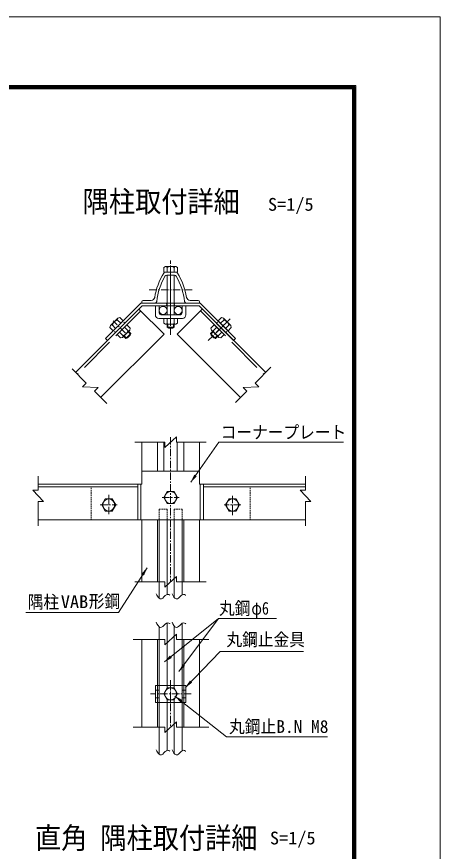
# Model space of a CAD drawing. Units: millimetres, scale not verified, with parts at other scales. Extents: x -4455 to 4455, y -3150 to 3150.
# Drawn here: x 3021 to 4455, y 326 to 3150 of the extents above; entities that cross this region are included whole.
import ezdxf
from ezdxf.enums import TextEntityAlignment as Align

# ---------------------------------------------------------------- set-up
doc = ezdxf.new("R2010")
doc.units = ezdxf.units.MM
doc.header["$LTSCALE"] = 20
for name, pattern in [('DASHED', [7.5, 6, -1.5]), ('USER1', [2, 1.25, -0.25, 0.25, -0.25]), ('USER2', [0.375, 0.25, -0.125]), ('USER4', [4.7625, 3.175, -1.5875])]:
    doc.linetypes.add(name, pattern=pattern)
doc.layers.add('0-3_7詳細', color=7, linetype='Continuous', lineweight=18)
doc.layers.add('0-E_D-TTL', color=7, linetype='Continuous', lineweight=18)
doc.styles.add('ＭＳ ゴシック', font='')
doc.styles.get('ＭＳ ゴシック').set_extended_font_data('MS Gothic')

msp = doc.modelspace()

# ---------------------------------------------------------------- linework, layer by layer
at = {"layer": '0-3_7詳細', "color": 1, "linetype": 'USER1'}
for p, q in [((3542.21, 2073.59), (3542.21, 2325.37)), ((3542.21, 2304.06), (3542.21, 2145.48)), ((3542.21, 2288.84), (3542.21, 2157.22)), ((3542.21, 2256.86), (3542.21, 2109.54)), ((3542.21, 2241.77), (3542.21, 2109.54)), ((3614.75, 2226.34), (3468.03, 2226.34)), ((3542.21, 2152.71), (3542.21, 2118.32)), ((3389.17, 2079.47), (3348, 2120.64)), ((3389.17, 2079.47), (3348, 2120.64)), ((3669.67, 2053.88), (3744.65, 2128.86)), ((3695.25, 2079.47), (3736.42, 2120.64)), ((3695.25, 2079.47), (3736.42, 2120.64)), ((3542.21, 1727.62), (3542.21, 1238.06)), ((3332.73, 1531.9), (3332.73, 1462.51)), ((3751.69, 1463.53), (3751.69, 1532.92)), ((3304.17, 1497.71), (3361.29, 1497.71)), ((3332.73, 1521.68), (3332.73, 1473.84)), ((3513.65, 1522.72), (3570.77, 1522.72)), ((3780.25, 1497.71), (3723.13, 1497.71)), ((3751.69, 1473.75), (3751.69, 1521.59)), ((3542.21, 904.7), (3542.21, 745.84)), ((3542.21, 896.43), (3542.21, 819.86)), ((3611.75, 858.3), (3474.41, 858.3))]:
    msp.add_line(p, q, dxfattribs=at)
at = {"layer": '0-3_7詳細'}
for p, q in [((3524.57, 2305.24), (3518.69, 2301.84)), ((3518.69, 2301.84), (3518.69, 2286.04)), ((3524.57, 2305.24), (3559.85, 2305.24)), ((3530.21, 2301.84), (3530.21, 2286.04)), ((3554.21, 2301.84), (3554.21, 2286.04)), ((3559.85, 2305.24), (3565.73, 2301.84)), ((3565.73, 2301.84), (3565.73, 2286.04)), ((3518.69, 2286.04), (3565.73, 2286.04)), ((3542.21, 2286.04), (3519.71, 2286.04)), ((3559, 2286.04), (3525.42, 2286.04)), ((3529.64, 2275.54), (3554.78, 2275.54)), ((3530.21, 2275.54), (3530.21, 2141.44)), ((3554.21, 2275.54), (3554.21, 2141.44)), ((3441.71, 2181.04), (3322.23, 2061.56)), ((3642.71, 2181.04), (3441.71, 2181.04)), ((3444.71, 2185.54), (3444.71, 2181.04)), ((3489.47, 2181.04), (3444.71, 2181.04)), ((3476.37, 2190.04), (3449.21, 2190.04)), ((3594.95, 2181.04), (3639.71, 2181.04)), ((3608.05, 2190.04), (3635.21, 2190.04)), ((3639.71, 2185.54), (3639.71, 2181.04)), ((3642.71, 2181.04), (3762.19, 2061.56)), ((3445.69, 2171.44), (3220.57, 1946.32)), ((3445.69, 2171.44), (3329.01, 2054.77)), ((3519.93, 2075.98), (3435.08, 2160.83)), ((3638.73, 2171.44), (3445.69, 2171.44)), ((3564.49, 2075.98), (3649.34, 2160.83)), ((3638.73, 2171.44), (3863.85, 1946.32)), ((3638.73, 2171.44), (3755.41, 2054.77)), ((3363.55, 2130.03), (3338.6, 2105.08)), ((3381.28, 2120.61), (3348.02, 2087.35)), ((3361.96, 2123.64), (3373.14, 2112.47)), ((3363.55, 2130.03), (3370.11, 2131.79)), ((3370.11, 2131.79), (3381.28, 2120.61)), ((3565.73, 2128.84), (3518.69, 2128.84)), ((3518.69, 2112.97), (3518.69, 2128.84)), ((3530.21, 2111.7), (3530.21, 2128.84)), ((3554.21, 2111.7), (3554.21, 2128.84)), ((3565.73, 2112.97), (3565.73, 2128.84)), ((3714.31, 2131.79), (3703.14, 2120.61)), ((3703.14, 2120.61), (3736.4, 2087.35)), ((3722.46, 2123.64), (3711.28, 2112.47)), ((3720.87, 2130.03), (3714.31, 2131.79)), ((3720.87, 2130.03), (3745.82, 2105.08)), ((3338.6, 2105.08), (3336.85, 2098.53)), ((3336.85, 2098.53), (3348.02, 2087.35)), ((3344.99, 2106.67), (3356.17, 2095.5)), ((3361.17, 2074.2), (3394.44, 2107.46)), ((3398.41, 2087.19), (3386.29, 2099.31)), ((3405.66, 2096.24), (3394.44, 2107.46)), ((3403.94, 2089.81), (3405.66, 2096.24)), ((3524.45, 2109.64), (3518.69, 2112.97)), ((3559.97, 2109.64), (3524.45, 2109.64)), ((3530.21, 2109.64), (3530.21, 2098.98)), ((3554.21, 2098.98), (3530.21, 2098.98)), ((3554.21, 2109.64), (3554.21, 2098.98)), ((3559.97, 2109.64), (3565.73, 2112.97)), ((3678.76, 2096.24), (3689.98, 2107.46)), ((3680.48, 2089.81), (3678.76, 2096.24)), ((3686.01, 2087.19), (3698.13, 2099.31)), ((3723.25, 2074.2), (3689.98, 2107.46)), ((3739.43, 2106.67), (3728.25, 2095.5)), ((3747.58, 2098.53), (3736.4, 2087.35)), ((3745.82, 2105.08), (3747.58, 2098.53)), ((3519.93, 2075.98), (3305.42, 1861.47)), ((3372.4, 2062.97), (3361.17, 2074.2)), ((3381.44, 2070.22), (3369.32, 2082.34)), ((3378.82, 2064.69), (3372.4, 2062.97)), ((3378.82, 2064.69), (3403.94, 2089.81)), ((3382.9, 2068.77), (3390.43, 2061.23)), ((3390.43, 2061.23), (3407.4, 2078.2)), ((3399.87, 2085.74), (3407.4, 2078.2)), ((3564.49, 2075.98), (3779, 1861.47)), ((3684.55, 2085.74), (3677.02, 2078.2)), ((3693.99, 2061.23), (3677.02, 2078.2)), ((3705.6, 2064.69), (3680.48, 2089.81)), ((3701.52, 2068.77), (3693.99, 2061.23)), ((3702.98, 2070.22), (3715.1, 2082.34)), ((3705.6, 2064.69), (3712.02, 2062.97)), ((3712.02, 2062.97), (3723.25, 2074.2)), ((3329.01, 2054.77), (3322.23, 2061.56)), ((3755.41, 2054.77), (3762.19, 2061.56)), ((3444.71, 1710.21), (3444.71, 1567.72)), ((3639.71, 1710.21), (3639.71, 1567.72)), ((3444.71, 1612.72), (3639.71, 1612.72)), ((3444.71, 1567.72), (3093.96, 1567.72)), ((3431.1, 1558.72), (3093.96, 1558.72)), ((3431.1, 1567.72), (3431.1, 1447.72)), ((3441.71, 1567.72), (3441.71, 1447.72)), ((3639.71, 1567.72), (3998.31, 1567.72)), ((3642.71, 1567.72), (3642.71, 1447.72)), ((3653.32, 1567.72), (3653.32, 1447.72)), ((3653.32, 1558.72), (3996.06, 1558.72)), ((3470.12, 1447.72), (3093.96, 1447.72)), ((3444.71, 1447.72), (3444.71, 1238.06)), ((3444.71, 1447.72), (3639.71, 1447.72)), ((3503.26, 1447.72), (3503.26, 1182.16)), ((3530.26, 1447.72), (3530.26, 1194.54)), ((3554.16, 1447.72), (3554.16, 1184.94)), ((3581.16, 1447.72), (3581.16, 1193.55)), ((3616.55, 1447.72), (3998.31, 1447.72)), ((3639.71, 1447.72), (3639.71, 1238.06)), ((3503.26, 886.8), (3503.26, 1085.74)), ((3530.26, 886.8), (3530.26, 1098.11)), ((3554.16, 886.8), (3554.16, 1088.51)), ((3581.16, 886.8), (3581.16, 1097.12)), ((3444.71, 1041.97), (3444.71, 745.84)), ((3639.71, 1041.97), (3639.71, 745.84)), ((3593.81, 886.8), (3490.61, 886.8)), ((3490.61, 886.8), (3490.61, 829.8)), ((3593.81, 886.8), (3593.81, 829.8)), ((3593.81, 829.8), (3490.61, 829.8)), ((3503.26, 829.8), (3503.26, 654.48)), ((3530.26, 829.8), (3530.26, 666.86)), ((3554.16, 829.8), (3554.16, 657.26)), ((3581.16, 829.8), (3581.16, 665.86))]:
    msp.add_line(p, q, dxfattribs=at)
at = {"layer": '0-3_7詳細', "color": 1, "linetype": 'USER2'}
for p, q in [((3528.71, 2181.04), (3528.71, 2171.44)), ((3555.71, 2181.04), (3555.71, 2171.44)), ((3387.35, 2113.1), (3380.56, 2119.89)), ((3387.35, 2113.1), (3380.56, 2119.89)), ((3697.07, 2113.1), (3703.86, 2119.89)), ((3697.07, 2113.1), (3703.86, 2119.89)), ((3355.53, 2081.28), (3348.74, 2088.07)), ((3355.53, 2081.28), (3348.74, 2088.07)), ((3728.89, 2081.28), (3735.68, 2088.07)), ((3728.89, 2081.28), (3735.68, 2088.07))]:
    msp.add_line(p, q, dxfattribs=at)
at = {"layer": '0-3_7詳細', "color": 3, "linetype": 'DASHED'}
for p, q in [((3441.44, 2154.47), (3226.93, 1939.96)), ((3642.98, 2154.47), (3857.49, 1939.96))]:
    msp.add_line(p, q, dxfattribs=at)
at = {"layer": '0-3_7詳細', "color": 3}
for p, q in [((3490.61, 2171.44), (3490.61, 2140.84)), ((3503.21, 2171.44), (3490.61, 2171.44)), ((3503.21, 2171.44), (3503.21, 2147.44)), ((3581.21, 2171.44), (3581.21, 2147.44)), ((3593.81, 2171.44), (3581.21, 2171.44)), ((3593.81, 2171.44), (3593.81, 2140.84)), ((3581.81, 2128.84), (3502.61, 2128.84)), ((3575.21, 2141.44), (3509.21, 2141.44)), ((3497.21, 1710.21), (3497.21, 1612.72)), ((3519.71, 1710.21), (3519.71, 1612.72)), ((3564.71, 1710.21), (3564.71, 1612.72)), ((3587.21, 1710.21), (3587.21, 1612.72)), ((3497.21, 1447.72), (3497.21, 1238.06)), ((3587.21, 1447.72), (3587.21, 1238.06)), ((3497.21, 1041.97), (3497.21, 745.84)), ((3587.21, 1041.97), (3587.21, 745.84))]:
    msp.add_line(p, q, dxfattribs=at)
at = {"layer": '0-3_7詳細', "color": 1}
for p, q in [((3532.61, 2109.64), (3532.61, 2097.77)), ((3551.81, 2109.64), (3551.81, 2097.77)), ((3384.59, 2070.46), (3392.99, 2062.07)), ((3398.17, 2084.04), (3406.56, 2075.65)), ((3686.25, 2084.04), (3677.86, 2075.65)), ((3699.83, 2070.46), (3691.43, 2062.07)), ((3704.64, 1113.43), (3570.23, 933.88))]:
    msp.add_line(p, q, dxfattribs=at)
at = {"layer": '0-3_7詳細', "color": 4}
for p, q in [((3256.62, 1910.27), (3208.76, 1958.13)), ((3827.8, 1910.27), (3881.23, 1963.7)), ((3256.62, 1910.27), (3243.89, 1897.54)), ((3243.89, 1897.54), (3296.76, 1895.58)), ((3284.04, 1882.85), (3296.76, 1895.58)), ((3840.53, 1897.54), (3787.66, 1895.58)), ((3800.38, 1882.85), (3787.66, 1895.58)), ((3827.8, 1910.27), (3840.53, 1897.54)), ((3284.04, 1882.85), (3325.88, 1841.01)), ((3800.38, 1882.85), (3762.23, 1844.7)), ((3522.82, 1692.21), (3561.6, 1728.21)), ((3561.6, 1710.21), (3561.6, 1728.21)), ((3522.82, 1710.21), (3421.51, 1710.21)), ((3522.82, 1710.21), (3522.82, 1692.21)), ((3561.6, 1710.21), (3662.91, 1710.21)), ((3093.96, 1548.22), (3093.96, 1595.74)), ((3998.31, 1548.22), (3998.31, 1595.74)), ((3075.96, 1548.22), (3111.96, 1509.45)), ((3093.96, 1548.22), (3075.96, 1548.22)), ((3980.31, 1548.22), (4016.31, 1509.45)), ((3998.31, 1548.22), (3980.31, 1548.22)), ((3093.96, 1509.45), (3093.96, 1426.92)), ((3093.96, 1509.45), (3111.96, 1509.45)), ((3998.31, 1509.45), (3998.31, 1426.92)), ((3998.31, 1509.45), (4016.31, 1509.45)), ((3522.82, 1220.06), (3561.6, 1256.06)), ((3561.6, 1238.06), (3561.6, 1256.06)), ((3522.82, 1238.06), (3421.51, 1238.06)), ((3522.82, 1238.06), (3522.82, 1220.06)), ((3561.6, 1238.06), (3662.91, 1238.06)), ((3522.82, 1023.97), (3561.6, 1059.97)), ((3561.6, 1041.97), (3561.6, 1059.97)), ((3522.82, 1041.97), (3415.63, 1041.97)), ((3522.82, 1041.97), (3522.82, 1023.97)), ((3561.6, 1041.97), (3671.79, 1041.97)), ((3522.82, 727.84), (3561.6, 763.84)), ((3561.6, 745.84), (3561.6, 763.84)), ((3522.82, 745.84), (3415.63, 745.84)), ((3522.82, 745.84), (3522.82, 727.84)), ((3561.6, 745.84), (3671.79, 745.84))]:
    msp.add_line(p, q, dxfattribs=at)
at = {"layer": '0-3_7詳細', "color": 3, "linetype": 'USER2'}
for p, q in [((3272.73, 1555.72), (3272.73, 1447.72)), ((3811.69, 1555.72), (3811.69, 1447.72)), ((3503.26, 1483.06), (3503.26, 1447.72)), ((3503.26, 1483.06), (3530.26, 1483.06)), ((3530.26, 1483.06), (3530.26, 1447.72)), ((3581.16, 1483.06), (3554.16, 1483.06)), ((3554.16, 1483.06), (3554.16, 1447.72)), ((3581.16, 1483.06), (3581.16, 1447.72))]:
    msp.add_line(p, q, dxfattribs=at)
at = {"layer": '0-3_7詳細', "color": 1, "linetype": 'USER4'}
for p, q in [((3503.21, 886.8), (3503.21, 829.8)), ((3530.26, 886.8), (3530.26, 878.34)), ((3554.16, 886.8), (3554.16, 878.34)), ((3581.21, 886.8), (3581.21, 829.8)), ((3503.21, 871.05), (3490.61, 871.05)), ((3581.21, 871.05), (3593.81, 871.05)), ((3503.21, 845.55), (3490.61, 845.55)), ((3530.26, 838.26), (3530.26, 829.8)), ((3554.16, 838.26), (3554.16, 829.8)), ((3581.21, 845.55), (3593.81, 845.55))]:
    msp.add_line(p, q, dxfattribs=at)
at = {"layer": '0-3_7詳細'}
for points in [[(4126.84, 1710.21), (3705.5, 1710.21), (3610.5, 1574.38)], [(3900.2, 1113.43), (3704.64, 1113.43), (3521.28, 966.7)], [(3992.05, 1002.4), (3709.5, 1002.4), (3591.99, 879.9)], [(4073.31, 712.73), (3730.99, 712.73), (3556.73, 850.98)]]:
    msp.add_lwpolyline(points, dxfattribs=at)
at = {"layer": '0-3_7詳細', "color": 3}
for points in [[(3565.73, 1522.72), (3553.97, 1543.09), (3530.45, 1543.09), (3518.69, 1522.72), (3530.45, 1502.35), (3553.97, 1502.35)], [(3356.25, 1497.71), (3344.49, 1518.08), (3320.97, 1518.08), (3309.21, 1497.71), (3320.97, 1477.35), (3344.49, 1477.35)], [(3728.17, 1497.71), (3739.93, 1477.35), (3763.45, 1477.35), (3775.21, 1497.71), (3763.45, 1518.08), (3739.93, 1518.08)], [(3565.73, 858.3), (3553.97, 878.67), (3530.45, 878.67), (3518.69, 858.3), (3530.45, 837.93), (3553.97, 837.93)]]:
    msp.add_lwpolyline(points, close=True, dxfattribs=at)
at = {"layer": '0-3_7詳細', "color": 1}
msp.add_lwpolyline([(3051.84, 1133.95), (3365.75, 1133.95), (3462.72, 1285.4)], dxfattribs=at)
at = {"layer": '0-3_7詳細', "color": 4}
for points in [[(3493.67, 1197.14), (3495.93, 1192.01), (3499.61, 1185.99), (3503.41, 1182.01), (3507.31, 1180.08), (3511.34, 1180.2), (3515.48, 1182.36), (3519.73, 1186.56), (3523.96, 1191), (3528.03, 1193.83), (3531.94, 1195.08), (3535.7, 1194.73), (3539.3, 1192.79), (3539.67, 1192.41)], [(3547.21, 1197.14), (3549.48, 1192.01), (3553.16, 1185.99), (3556.95, 1182.01), (3560.86, 1180.08), (3564.88, 1180.2), (3569.02, 1182.36), (3573.27, 1186.56), (3577.5, 1191), (3581.57, 1193.83), (3585.49, 1195.08), (3589.24, 1194.73), (3592.84, 1192.79), (3593.21, 1192.41)], [(3493.67, 1100.71), (3495.93, 1095.58), (3499.61, 1089.56), (3503.41, 1085.58), (3507.31, 1083.65), (3511.34, 1083.77), (3515.48, 1085.93), (3519.73, 1090.13), (3523.96, 1094.57), (3528.03, 1097.4), (3531.94, 1098.65), (3535.7, 1098.3), (3539.3, 1096.36), (3539.67, 1095.98)], [(3547.21, 1100.71), (3549.48, 1095.58), (3553.16, 1089.56), (3556.95, 1085.58), (3560.86, 1083.65), (3564.88, 1083.77), (3569.02, 1085.93), (3573.27, 1090.13), (3577.5, 1094.57), (3581.57, 1097.4), (3585.49, 1098.65), (3589.24, 1098.3), (3592.84, 1096.36), (3593.21, 1095.98)], [(3493.67, 669.46), (3495.93, 664.33), (3499.61, 658.31), (3503.41, 654.33), (3507.31, 652.4), (3511.34, 652.52), (3515.48, 654.68), (3519.73, 658.88), (3523.96, 663.32), (3528.03, 666.15), (3531.94, 667.4), (3535.7, 667.05), (3539.3, 665.11), (3539.67, 664.73)], [(3547.21, 669.46), (3549.48, 664.33), (3553.16, 658.31), (3556.95, 654.33), (3560.86, 652.4), (3564.88, 652.52), (3569.02, 654.68), (3573.27, 658.88), (3577.5, 663.32), (3581.57, 666.15), (3585.49, 667.4), (3589.24, 667.05), (3592.84, 665.11), (3593.21, 664.73)]]:
    msp.add_lwpolyline(points, dxfattribs=at)
at = {"layer": '0-3_7詳細', "color": 3}
for centre, radius in [((3516.76, 2156.07), 13.5), ((3567.66, 2156.07), 13.5), ((3542.21, 1522.72), 20.4), ((3332.73, 1497.71), 20.4), ((3751.69, 1497.71), 20.4), ((3542.21, 858.3), 20.4)]:
    msp.add_circle(centre, radius, dxfattribs=at)
at = {"layer": '0-3_7詳細'}
for centre, radius, start, end in [((3524.87, 2299.36), 5.88, 24.94299, 92.968), ((3542.21, 2282.33), 22.91, 58.40741, 121.59259), ((3559.55, 2299.36), 5.88, 87.032, 155.05701), ((3712.01, 2163.31), 226.8, 148.30182, 170.6662), ((3712.01, 2163.31), 217.8, 150.13204, 173.91336), ((3525.42, 2278.54), 7.5, 90, 148.30182), ((3529.64, 2268.04), 7.5, 90, 150.13204), ((3554.78, 2268.04), 7.5, 29.86796, 90), ((3559, 2278.54), 7.5, 31.69818, 90), ((3372.41, 2163.31), 217.8, 6.08664, 29.86796), ((3372.41, 2163.31), 226.8, 9.3338, 31.69818), ((3449.21, 2185.54), 4.5, 90, 180), ((3476.37, 2202.04), 12, 270, 350.6662), ((3489.47, 2187.04), 6, 270, 353.91336), ((3594.95, 2187.04), 6, 186.08664, 270), ((3608.05, 2202.04), 12, 189.3338, 270), ((3635.21, 2185.54), 4.5, 0, 90), ((3367.27, 2101.36), 22.91, 103.40741, 166.59259), ((3367.49, 2125.66), 5.88, 132.032, 200.05701), ((3716.93, 2125.66), 5.88, 339.94299, 47.968), ((3717.15, 2101.36), 22.91, 13.40741, 76.59259), ((3342.97, 2101.15), 5.88, 69.94299, 137.968), ((3524.45, 2118.73), 9.09, 270, 309.3382), ((3542.21, 2145.64), 36, 250.52878, 289.47122), ((3542.21, 2119.76), 24, 240, 300), ((3559.97, 2118.73), 9.09, 230.6618, 270), ((3741.45, 2101.15), 5.88, 42.032, 110.05701), ((3372.4, 2071.12), 9.09, 315, 354.3382), ((3365.92, 2102.71), 36, 295.52878, 334.47122), ((3384.22, 2084.41), 24, 285, 345), ((3397.51, 2096.24), 9.09, 275.6618, 315), ((3700.2, 2084.41), 24, 195, 255), ((3686.91, 2096.24), 9.09, 225, 264.3382), ((3718.5, 2102.71), 36, 205.52878, 244.47122), ((3712.02, 2071.12), 9.09, 185.6618, 225)]:
    msp.add_arc(centre, radius, start, end, dxfattribs=at)
at = {"layer": '0-3_7詳細', "color": 3}
for centre, radius, start, end in [((3509.21, 2147.44), 6, 180, 270), ((3575.21, 2147.44), 6, 270, 0), ((3502.61, 2140.84), 12, 180, 270), ((3581.81, 2140.84), 12, 270, 0)]:
    msp.add_arc(centre, radius, start, end, dxfattribs=at)
at = {"layer": '0-3_7詳細'}
for points in [[(3609.35, 1572.74), (3622.28, 1600.31), (3630.81, 1594.34)], [(3519.72, 965.45), (3539.89, 988.27), (3546.4, 980.13)], [(3590.6, 878.46), (3607.61, 903.71), (3615.13, 896.5)], [(3555.17, 852.23), (3581.91, 837.66), (3575.43, 829.5)]]:
    msp.add_solid(points, dxfattribs=at)
at = {"layer": '0-3_7詳細', "color": 1}
for points in [[(3463.8, 1287.08), (3452.01, 1259.01), (3443.23, 1264.63)], [(3569.03, 932.28), (3582.84, 959.42), (3591.18, 953.18)]]:
    msp.add_solid(points, dxfattribs=at)
at = {"layer": '0-E_D-TTL', "color": 2}
msp.add_lwpolyline([(-4454.9, 3150.21), (4454.8, 3150.21), (4454.8, -3150.21), (-4454.9, -3150.21)], close=True, dxfattribs=at)
at = {"layer": '0-E_D-TTL'}
for points in [[(-4168.52, 2916.87), (4168.41, 2916.87), (4168.41, -2916.87), (-4168.52, -2916.87)], [(-4165.87, 2914.21), (4165.76, 2914.21), (4165.76, -2914.21), (-4165.87, -2914.21)], [(-4163.21, 2911.56), (4163.11, 2911.56), (4163.11, -2911.56), (-4163.21, -2911.56)], [(-4160.56, 2908.91), (4160.46, 2908.91), (4160.46, -2908.91), (-4160.56, -2908.91)], [(-4157.91, 2906.26), (4157.81, 2906.26), (4157.81, -2906.26), (-4157.91, -2906.26)]]:
    msp.add_lwpolyline(points, close=True, dxfattribs=at)

# ---------------------------------------------------------------- texts
at = {"layer": '0-3_7詳細', "style": 'ＭＳ ゴシック', "width": 0.9}
for s, height, p in [('隅柱取付詳細', 72.14, (3244.8, 2466.74)), ('直角 隅柱取付詳細', 72.16, (3083.2, 313.19))]:
    msp.add_text(s, height=height, dxfattribs=at).set_placement(p, align=Align.BOTTOM_LEFT)
at = {"layer": '0-3_7詳細', "color": 3, "style": 'ＭＳ ゴシック'}
for s, width, p in [('S=1/5', 1.05, (3871.57, 2480.44)), ('コーナープレート', 0.9, (3711.55, 1709.31)), ('隅柱', 0.9, (3058.5, 1134.78)), ('VAB', 1.05, (3170.59, 1135.59)), ('形鋼', 0.9, (3265.06, 1137.3)), ('丸鋼', 0.9, (3705.89, 1113.59)), ('φ6', 0.8, (3815.42, 1113.59)), ('丸鋼止金具', 0.9, (3731.22, 1007.8)), ('丸鋼止', 0.9, (3740.02, 713.38)), ('S=1/5', 1.05, (3878.24, 335.99))]:
    msp.add_text(s, height=43.26, dxfattribs=dict(at, width=width)).set_placement(p, align=Align.BOTTOM_LEFT)
msp.add_text('B.N M8', height=43.26, dxfattribs=at).set_placement((3899.75, 713.38), align=Align.BOTTOM_LEFT)

doc.saveas('drawing.dxf')
